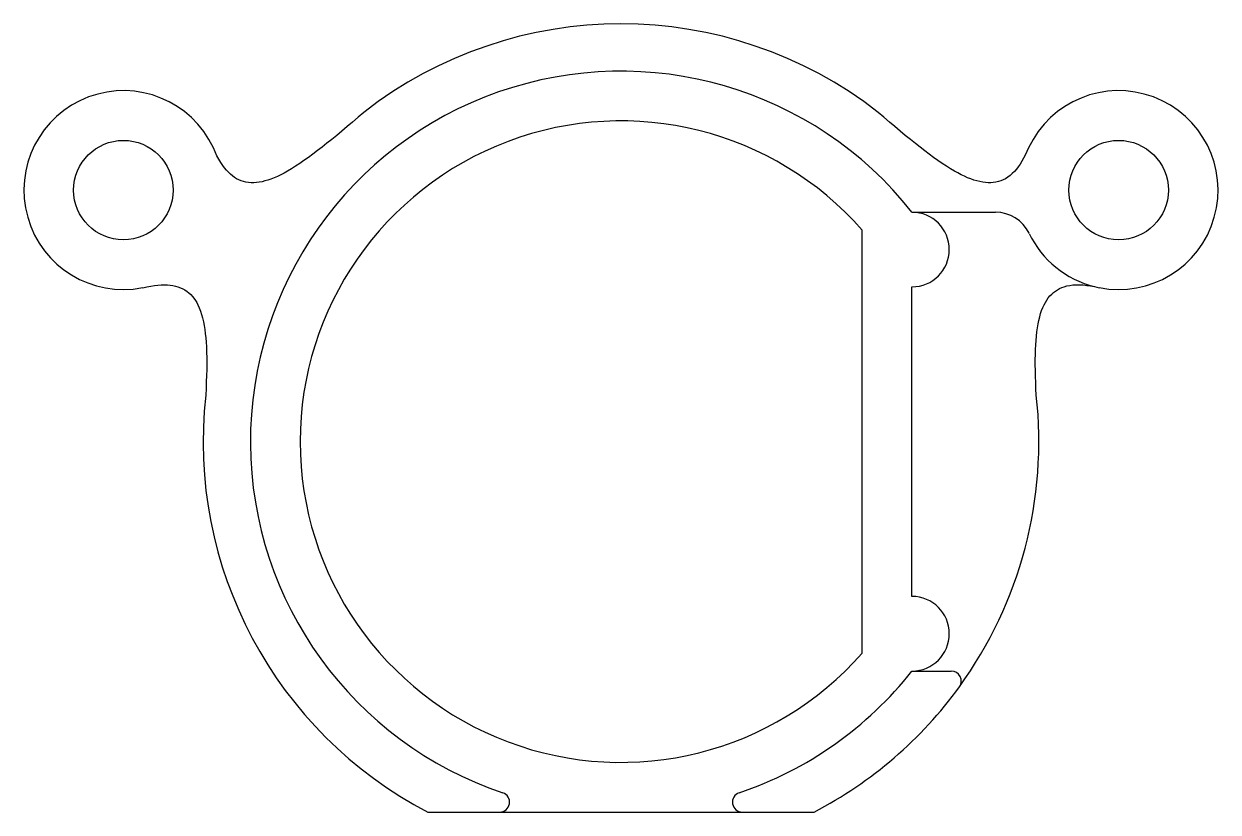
# Model space of a CAD drawing. Extents: x 97.4 to 121.4, y 164.3 to 180.2.
import ezdxf

# ---------------------------------------------------------------- set-up
doc = ezdxf.new("R2010")
doc.units = 0
doc.layers.get('0').update_dxf_attribs({"linetype": 'CONTINUOUS'})

msp = doc.modelspace()

# ---------------------------------------------------------------- linework, layer by layer
at = {"color": 7, "linetype": 'CONTINUOUS'}
for p, q in [((115.265, 176.411), (116.943, 176.411)), ((114.265, 167.546), (114.265, 176.05)), ((115.265, 168.685), (115.265, 174.911)), ((115.265, 167.185), (116.056, 167.185)), ((105.532, 164.348), (106.974, 164.348)), ((106.974, 164.348), (111.856, 164.348)), ((111.856, 164.348), (113.298, 164.348))]:
    msp.add_line(p, q, dxfattribs=at)
for points in [[(104.244, 178.419), (104.13, 178.321), (104.019, 178.225), (103.91, 178.133), (103.804, 178.043), (103.7, 177.957), (103.6, 177.875), (103.503, 177.797), (103.407, 177.722), (103.314, 177.65), (103.221, 177.58), (103.131, 177.514), (103.042, 177.451), (102.956, 177.392), (102.872, 177.337), (102.79, 177.286), (102.71, 177.239), (102.641, 177.2), (102.573, 177.165), (102.506, 177.133), (102.441, 177.104), (102.378, 177.079), (102.317, 177.058), (102.258, 177.04), (102.2, 177.025), (102.143, 177.014), (102.087, 177.007), (102.032, 177.003), (101.978, 177.003), (101.926, 177.007), (101.875, 177.015), (101.826, 177.027), (101.779, 177.042), (101.732, 177.062), (101.687, 177.085), (101.644, 177.111), (101.602, 177.142), (101.562, 177.176), (101.522, 177.214), (101.483, 177.256), (101.445, 177.303), (101.409, 177.353), (101.369, 177.413), (101.331, 177.478), (101.293, 177.548), (101.257, 177.623), (101.222, 177.704)], [(117.608, 177.704), (117.576, 177.63), (117.543, 177.561), (117.51, 177.497), (117.475, 177.436), (117.44, 177.379), (117.403, 177.327), (117.366, 177.279), (117.324, 177.231), (117.28, 177.187), (117.236, 177.148), (117.19, 177.114), (117.143, 177.085), (117.097, 177.061), (117.05, 177.042), (117.001, 177.026), (116.951, 177.014), (116.9, 177.007), (116.849, 177.003), (116.796, 177.003), (116.742, 177.007), (116.687, 177.014), (116.629, 177.026), (116.57, 177.04), (116.51, 177.059), (116.448, 177.081), (116.384, 177.106), (116.32, 177.134), (116.255, 177.166), (116.188, 177.201), (116.12, 177.239), (116.04, 177.286), (115.958, 177.337), (115.874, 177.392), (115.788, 177.45), (115.7, 177.513), (115.612, 177.578), (115.521, 177.646), (115.428, 177.718), (115.333, 177.793), (115.233, 177.873), (115.131, 177.956), (115.027, 178.042), (114.921, 178.132), (114.812, 178.225), (114.7, 178.32), (114.586, 178.419)], [(99.801, 174.894), (99.882, 174.913), (99.96, 174.927), (100.034, 174.939), (100.105, 174.947), (100.173, 174.951), (100.239, 174.952), (100.298, 174.95), (100.354, 174.945), (100.408, 174.937), (100.459, 174.926), (100.508, 174.912), (100.557, 174.894), (100.604, 174.873), (100.648, 174.848), (100.69, 174.82), (100.729, 174.789), (100.766, 174.754), (100.799, 174.719), (100.829, 174.68), (100.858, 174.639), (100.885, 174.595), (100.91, 174.548), (100.937, 174.488), (100.961, 174.425), (100.983, 174.357), (101.003, 174.286), (101.02, 174.21), (101.036, 174.131), (101.048, 174.052), (101.058, 173.97), (101.067, 173.885), (101.074, 173.796), (101.08, 173.704), (101.084, 173.597), (101.086, 173.485), (101.087, 173.37), (101.086, 173.25), (101.083, 173.126), (101.078, 172.998), (101.073, 172.866), (101.066, 172.73)], [(117.764, 172.73), (117.758, 172.86), (117.752, 172.985), (117.748, 173.108), (117.745, 173.226), (117.743, 173.34), (117.744, 173.451), (117.745, 173.552), (117.748, 173.65), (117.753, 173.744), (117.759, 173.835), (117.766, 173.922), (117.776, 174.006), (117.787, 174.087), (117.8, 174.164), (117.816, 174.237), (117.833, 174.307), (117.852, 174.372), (117.872, 174.434), (117.895, 174.493), (117.921, 174.548), (117.947, 174.598), (117.975, 174.644), (118.006, 174.688), (118.039, 174.728), (118.074, 174.765), (118.112, 174.798), (118.149, 174.827), (118.189, 174.853), (118.231, 174.876), (118.275, 174.896), (118.322, 174.912), (118.378, 174.928), (118.437, 174.94), (118.499, 174.948), (118.564, 174.952), (118.633, 174.952), (118.704, 174.949), (118.778, 174.941), (118.855, 174.93), (118.936, 174.915)], [(118.936, 174.915), (118.982, 174.905), (119.029, 174.894)]]:
    msp.add_lwpolyline(points, dxfattribs=at)
for centre in [(99.411, 176.856), (119.419, 176.856)]:
    msp.add_circle(centre, 1, dxfattribs=at)
for centre, radius, start, end in [((109.415, 171.798), 8.401, 52.0121, 127.9879), ((109.415, 171.798), 7.45, 38.2576, 251.3899), ((99.411, 176.856), 2, 25.0922, 281.2668), ((119.419, 176.856), 2, 258.7332, 154.9078), ((109.415, 171.798), 6.45, 41.2415, 318.7585), ((115.265, 175.661), 0.75, 270, 90), ((116.943, 175.661), 0.75, 25.7581, 90), ((119.419, 176.856), 2, 205.7581, 256.0106), ((109.415, 171.798), 8.401, 173.6283, 242.4696), ((109.415, 171.798), 8.401, 324.0655, 6.3717), ((115.265, 167.935), 0.75, 270, 90), ((109.415, 171.798), 7.45, 288.6101, 321.7424), ((116.056, 166.985), 0.2, 324.0655, 90), ((109.415, 171.798), 8.401, 297.5304, 324.0655), ((106.974, 164.548), 0.2, 270, 71.3899), ((111.856, 164.548), 0.2, 108.6101, 270)]:
    msp.add_arc(centre, radius, start, end, dxfattribs=at)

doc.saveas('drawing.dxf')
